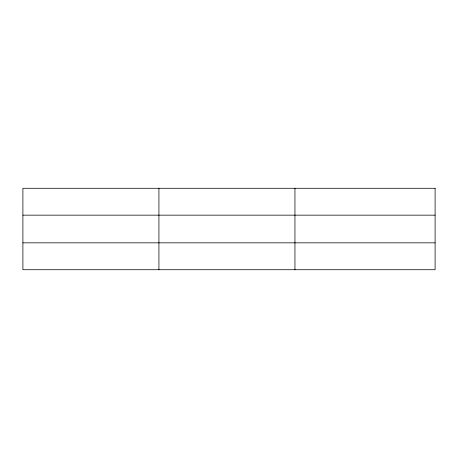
<?xml version="1.0" encoding="UTF-8"?>
<svg xmlns="http://www.w3.org/2000/svg" width="458" height="458" viewBox="0 0 458 458"><rect width="100%" height="100%" fill="white"/><g stroke="black" fill="none" stroke-linecap="round" stroke-linejoin="round"><path stroke-width="0.69" d="M158.926 188.284L158.926 269.716M294.952 188.284L294.952 269.716M22.9 215.157L435.1 215.157M22.9 242.843L435.1 242.843M435.1 188.284L435.1 269.716L22.9 269.716L22.9 188.284L435.1 188.284"/></g></svg>
